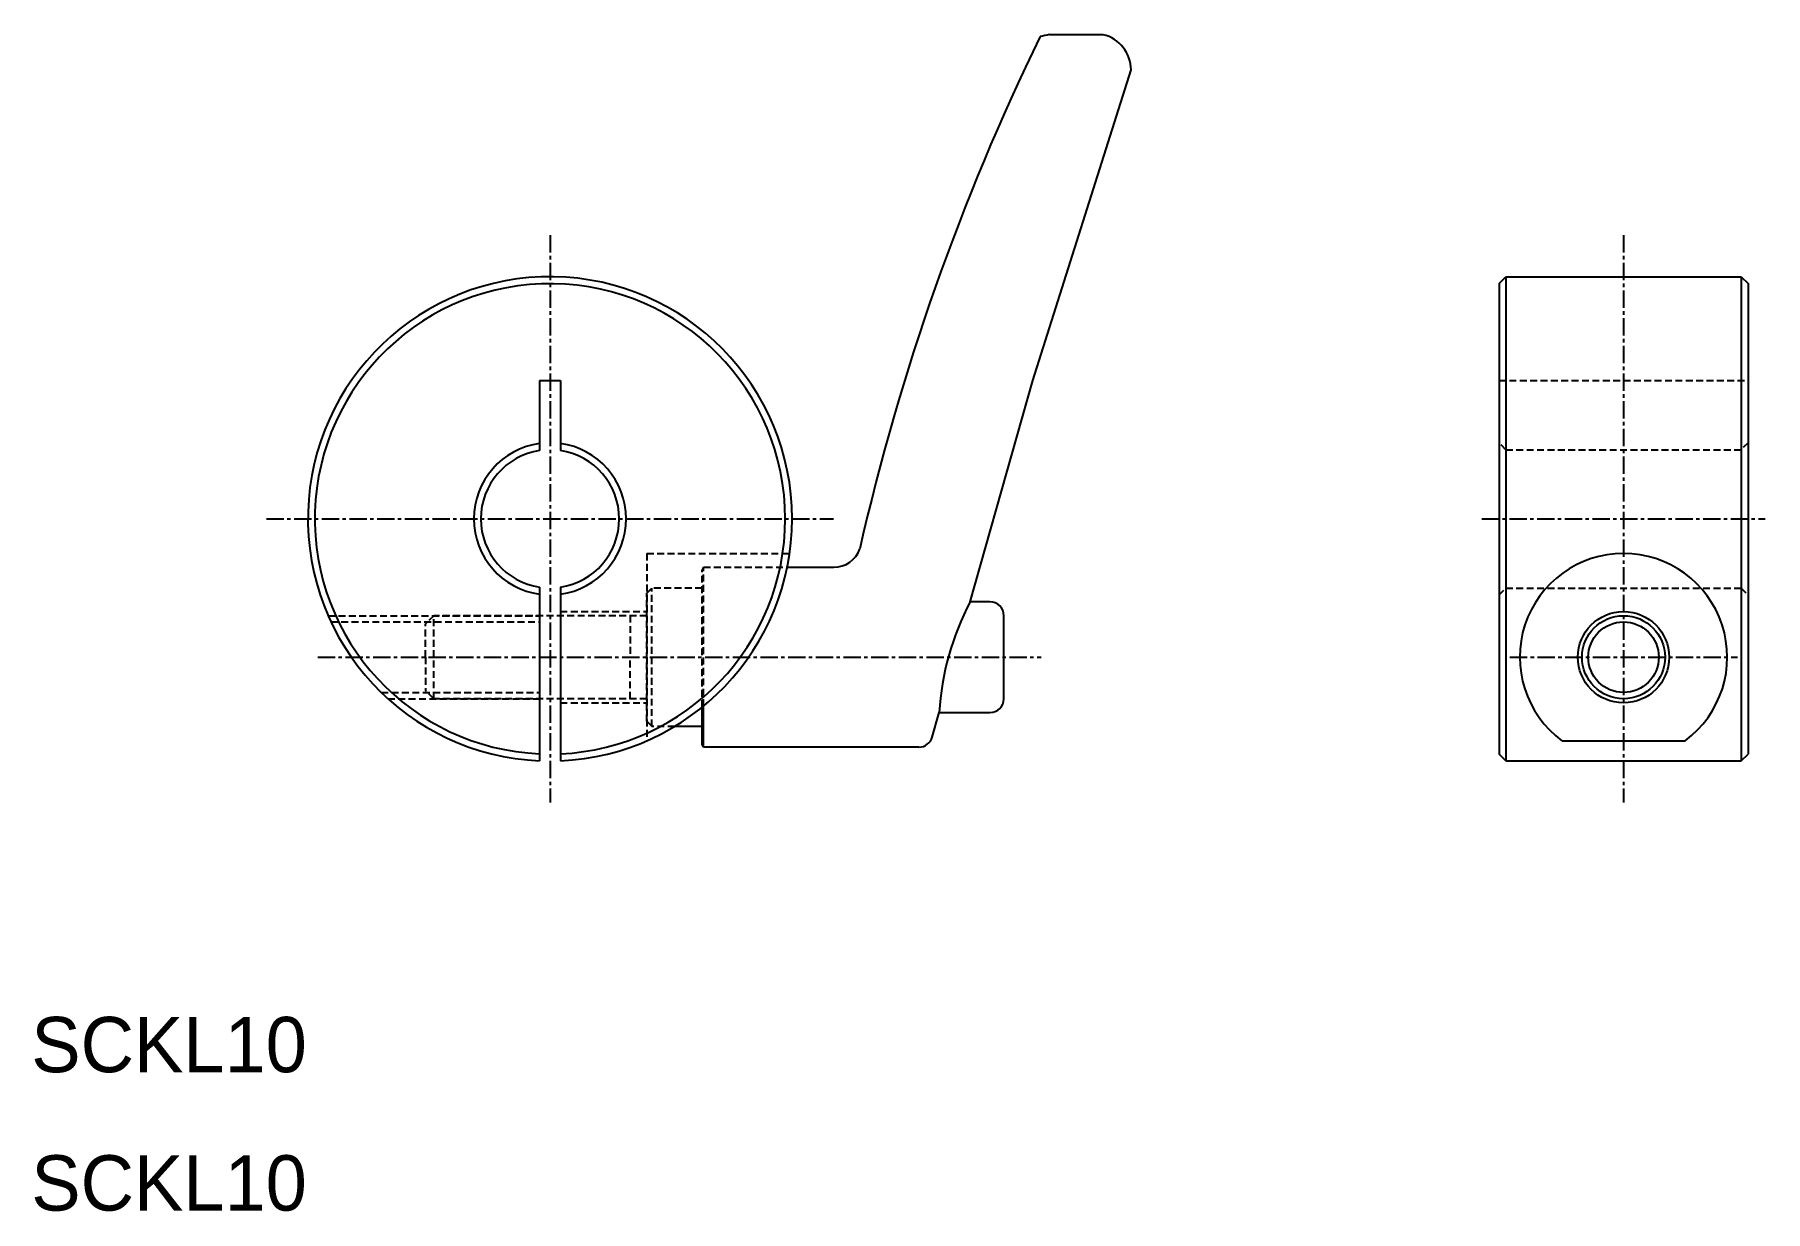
# Model space of a CAD drawing. Extents: x 10 to 135, y 10 to 95.
import ezdxf

# ---------------------------------------------------------------- set-up
doc = ezdxf.new("R2010")
doc.units = 0
doc.linetypes.add('CENTER', pattern=[2, 1.25, -0.25, 0.25, -0.25])
doc.linetypes.add('DASHED', pattern=[0.75, 0.5, -0.25])
doc.layers.get('0').update_dxf_attribs({"linetype": 'CONTINUOUS'})
doc.layers.add('CENTER', color=1, linetype='CENTER')

msp = doc.modelspace()

# ---------------------------------------------------------------- linework, layer by layer
at = {"color": 7, "linetype": 'CONTINUOUS'}
for p, q in [((83.61, 95), (87.48, 95)), ((82.39, 70), (89.5, 92.46)), ((116.1, 77), (116.6, 77.5)), ((116.1, 77), (116.1, 43)), ((116.6, 77.5), (116.6, 42.5)), ((116.6, 77.5), (133.6, 77.5)), ((133.6, 77.5), (133.6, 42.5)), ((133.6, 77.5), (134.1, 77)), ((134.1, 77), (134.1, 43)), ((46.75, 70), (46.75, 64.94)), ((46.75, 70), (48.25, 70)), ((48.25, 70), (48.25, 64.94)), ((77.88, 54), (82.39, 70)), ((64.56, 56.5), (68.01, 56.5)), ((46.75, 55.06), (46.75, 42.52)), ((48.25, 55.06), (48.25, 42.52)), ((79.3, 54), (77.88, 54)), ((80.3, 47), (80.3, 53)), ((58.5, 43.7), (58.5, 46.39)), ((58.59, 43.5), (58.59, 46.46)), ((75.13, 44.23), (75.63, 46)), ((75.63, 46), (79.3, 46)), ((58.5, 45), (56.51, 45)), ((120.66, 43.96), (129.55, 43.96)), ((58.59, 43.5), (58.5, 43.7)), ((74.17, 43.5), (58.59, 43.5)), ((116.6, 42.5), (116.1, 43)), ((133.6, 42.5), (134.1, 43)), ((116.6, 42.5), (133.6, 42.5))]:
    msp.add_line(p, q, dxfattribs=at)
at = {"color": 3, "linetype": 'DASHED'}
for p, q in [((116.1, 70), (134.1, 70)), ((116.6, 65), (116.1, 65.5)), ((134.1, 65.5), (133.6, 65)), ((116.6, 65), (133.6, 65)), ((54.5, 57.5), (54.5, 43.96)), ((54.5, 57.5), (64.82, 57.5)), ((58.59, 56.5), (58.5, 56.3)), ((58.59, 56.5), (64.56, 56.5)), ((58.59, 46.47), (58.59, 56.5)), ((58.5, 46.39), (58.5, 56.3)), ((54.5, 54.63), (54.87, 55)), ((54.5, 45.37), (54.5, 54.63)), ((54.87, 45), (54.87, 55)), ((58.5, 55), (54.87, 55)), ((116.1, 54.5), (116.6, 55)), ((116.6, 55), (133.6, 55)), ((133.6, 55), (134.1, 54.5)), ((31.46, 53), (46.75, 53)), ((31.66, 52.55), (46.75, 52.55)), ((39.1, 53), (38.5, 52.4)), ((54.5, 53), (39.1, 53)), ((39.1, 47), (39.1, 53)), ((48.25, 53.3), (54.5, 53.3)), ((53.3, 53), (53.3, 50)), ((38.5, 50), (38.5, 52.4)), ((38.5, 50), (38.5, 47.6)), ((53.3, 47), (53.3, 50)), ((39.1, 47), (38.5, 47.6)), ((35.3, 47.45), (46.75, 47.45)), ((35.78, 47), (46.75, 47)), ((54.5, 47), (39.1, 47)), ((48.25, 46.7), (54.5, 46.7)), ((54.5, 45.37), (54.87, 45)), ((56.51, 45), (54.87, 45))]:
    msp.add_line(p, q, dxfattribs=at)
at = {"color": 7, "linetype": 'CONTINUOUS'}
for radius in [3.3, 2.55]:
    msp.add_circle((125.1, 50), radius, dxfattribs=at)
at = {"color": 3, "linetype": 'CONTINUOUS'}
msp.add_circle((125.1, 50), 3, dxfattribs=at)
at = {"color": 7, "linetype": 'CONTINUOUS'}
for centre, radius, start, end in [((236.93, 19.85), 171.3, 154.0311, 167.1877), ((84.48, 89.05), 6.01, 98.2919, 104.9802), ((86.86, 92.43), 2.64, 0.5705, 76.2556), ((47.5, 60), 17.5, 0, 267.5437), ((47.5, 60), 17, 0, 267.4714), ((47.5, 60), 5.5, 97.8375, 262.1625), ((47.5, 60), 5.5, 0, 82.1625), ((47.5, 60), 17.5, 272.4563, 0), ((47.5, 60), 17, 272.5286, 0), ((47.5, 60), 5.5, 277.8375, 0), ((68.01, 58.5), 2, 270, 340.621), ((125.1, 50), 7.5, 306.3702, 233.6298), ((95.31, 44.78), 19.72, 152.1114, 176.4391), ((79.3, 53), 1, 0, 90), ((79.3, 47), 1, 270, 0), ((74.17, 44.5), 1, 270, 344.2753)]:
    msp.add_arc(centre, radius, start, end, dxfattribs=at)
for start, end in [(98.6269, 261.3731), (278.6269, 81.3731)]:
    msp.add_arc((47.5, 60), 5, start, end)
at = {"layer": 'CENTER', "color": 1, "linetype": 'CENTER'}
for p, q in [((47.5, 80.5), (47.5, 39.5)), ((125.1, 80.5), (125.1, 39.5)), ((27, 60), (68, 60)), ((114.85, 60), (135.35, 60)), ((30.71, 50), (83.01, 50)), ((116.88, 50), (133.33, 50))]:
    msp.add_line(p, q, dxfattribs=at)

# ---------------------------------------------------------------- texts
at = {"color": 7, "linetype": 'CONTINUOUS'}
for p in [(10, 20), (10, 10)]:
    msp.add_text('SCKL10', height=4, dxfattribs=at).set_placement(p)

doc.saveas('drawing.dxf')
